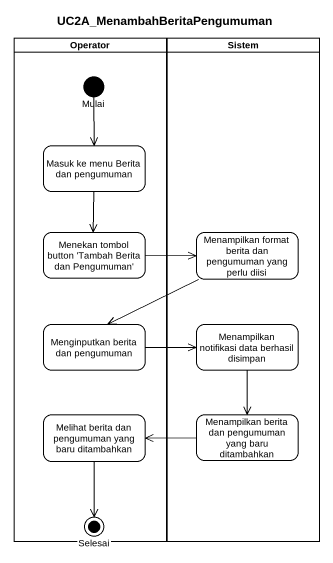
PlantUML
@startuml
title UC2A_MenambahBeritaPengumuman
hide empty description
state Operator <<partition>> {
  state Mulai <<start>>
  state "Masuk ke menu Berita dan pengumuman" as Masuk_ke_menu_Berita_dan
  state "Menekan tombol button 'Tambah Berita dan Pengumuman'" as Menekan_tombol_button
  state "Menginputkan berita dan pengumuman" as Menginputkan_berita_dan
  state "Melihat berita dan pengumuman yang baru ditambahkan" as Melihat_berita_dan
  state Selesai <<end>>
}
state Sistem <<partition>> {
  state "Menampilkan format berita dan pengumuman yang perlu diisi" as Menampilkan_format_berita
  state "Menampilkan notifikasi data berhasil disimpan" as Menampilkan_notifikasi_data
  state "Menampilkan berita dan pengumuman yang baru ditambahkan" as Menampilkan_berita_dan
}
Mulai --> Masuk_ke_menu_Berita_dan
Masuk_ke_menu_Berita_dan --> Menekan_tombol_button
Menekan_tombol_button -right-> Menampilkan_format_berita
Menampilkan_format_berita -left-> Menginputkan_berita_dan
Menginputkan_berita_dan -right-> Menampilkan_notifikasi_data
Menampilkan_notifikasi_data --> Menampilkan_berita_dan
Melihat_berita_dan --> Selesai
Menampilkan_berita_dan -left-> Melihat_berita_dan
@enduml
